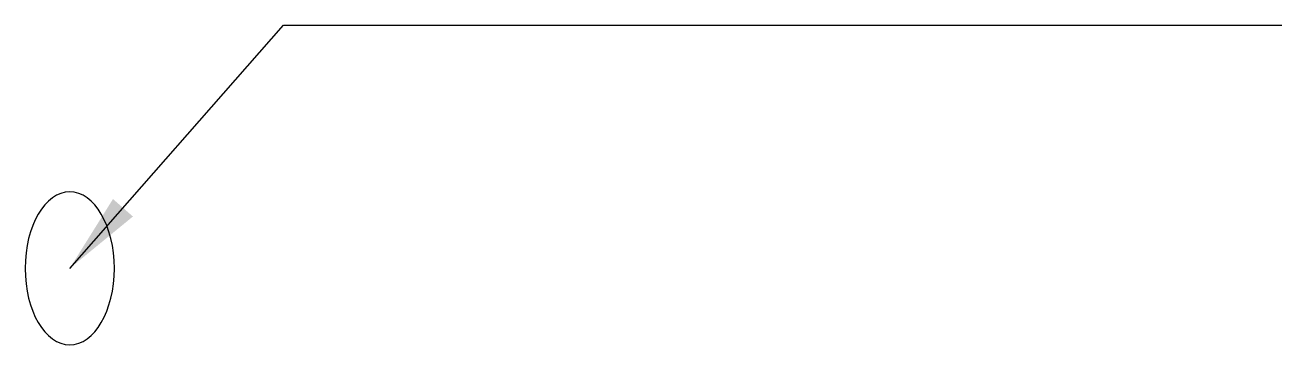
# Model space of a CAD drawing. Header units: millimetres. Extents: x -140 to 4536, y -286 to 903.
import ezdxf

# ---------------------------------------------------------------- set-up
doc = ezdxf.new("R2010")
doc.units = ezdxf.units.MM
doc.header["$LTSCALE"] = 50
doc.layers.add('LG_PG', color=7, linetype='CONTINUOUS')
doc.styles.add('ROMANS_0_93_0_N', font='romans.shx', dxfattribs={"width": 0.93})
doc.dimstyles.new('VI_DEFAULT_METRIC', dxfattribs={"dimscale": 0, "dimtxt": 2, "dimasz": 3, "dimexe": 2, "dimexo": 2, "dimgap": 1, "dimtad": 1, "dimdec": 0, "dimlfac": -1, "dimdsep": 46, "dimtxsty": 'ROMANS_0_93_0_N', "dimcen": 0, "dimadec": 1, "dimazin": 2, "dimtfac": 0.83, "dimtdec": 0, "dimtmove": 0, "dimatfit": 3, "dimfxl": 1, "dimfrac": 2, "dimlwd": 25, "dimlwe": 25, "dimarcsym": 0})

msp = doc.modelspace()

# ---------------------------------------------------------------- linework, layer by layer
at = {"layer": 'LG_PG', "linetype": 'Continuous', "extrusion": (0, 0, -1)}
msp.add_ellipse((25.5, -1.7, 18475), major_axis=(0, -284.7), ratio=0.582985, dxfattribs=at)

# ---------------------------------------------------------------- leaders
at = {"layer": 'LG_PG', "linetype": 'Continuous'}
msp.add_leader([(25.5, -1.7, 18213.9), (820.5, 903.3, 18213.9), (4535.5, 903.3, 18213.9)], dimstyle='VI_DEFAULT_METRIC', override={"dimscale": 1, "dimasz": 300}, dxfattribs=at)

doc.saveas('drawing.dxf')
